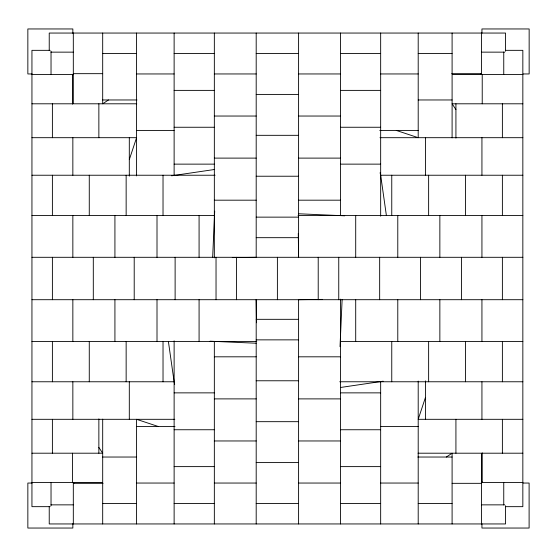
<?xml version="1.0" encoding="UTF-8"?>
<svg xmlns="http://www.w3.org/2000/svg" width="557" height="557" viewBox="0 0 557 557"><rect width="100%" height="100%" fill="white"/><g stroke="black" fill="none" stroke-linecap="round" stroke-linejoin="round"><path stroke-width="0.84" d="M212.663 257.299L214.696 211.173M340.021 346.684L342.116 299.701M129.308 159.608L136.583 137.69L31.944 137.69M425.478 397.392L418.203 419.31L522.842 419.31M72.556 75.021L73.315 74.422L31.944 74.422M482.223 481.979L481.471 482.578L522.842 482.578M108.434 99.968L102.69 103.797L102.69 33.051M446.352 457.032L452.096 453.203L452.096 523.949M171.626 175.796L214.341 169.516M340.438 387.484L383.16 381.204M232.276 257.613L256.192 257.299L256.192 33.051M322.503 299.387L298.594 299.701L298.594 523.949M50.165 50.339L31.944 50.339L31.944 506.661L50.165 506.661M505.491 50.339L522.842 50.339L522.842 506.661L505.491 506.661M50.952 52.142L73.315 52.142M481.471 52.142L504.691 52.142M102.69 53.5L136.583 53.5M174.125 53.5L214.341 53.5M256.192 53.5L298.594 53.5M340.438 53.5L380.661 53.5M418.203 53.5L452.096 53.5M73.315 73.67L102.69 73.67M451.748 73.67L481.471 73.67M32.174 73.956L27.85 73.956L27.85 28.957L72.849 28.957L72.849 33.288M136.583 73.956L174.125 73.956M214.341 73.956L256.192 73.956M298.594 73.956L340.438 73.956M380.661 73.956L418.203 73.956M523.141 73.956L529.15 73.956L529.15 28.957L481.937 28.957L481.937 33.288M452.319 74.422L522.842 74.422M174.125 90.38L214.341 90.38M340.438 90.38L380.661 90.38M256.192 94.412L298.594 94.412M102.69 99.968L136.98 99.968M418.203 99.968L452.096 99.968M31.944 103.797L136.744 103.797M522.842 103.797L452.096 103.797L455.925 109.541M214.341 116.037L256.192 116.037M298.594 116.037L340.438 116.037M174.125 127.254L214.341 127.254M340.438 127.254L380.661 127.254M136.583 130.415L174.125 130.415M379.77 130.415L418.203 130.415M256.192 135.323L298.594 135.323M379.985 137.69L522.842 137.69M214.341 158.111L256.192 158.111M298.594 158.111L340.438 158.111M174.125 164.134L214.341 164.134M340.438 164.134L380.661 164.134M31.944 175.232L215.051 175.232M380.097 172.733L380.661 175.232L522.842 175.232M256.192 176.228L298.594 176.228M214.341 200.186L256.192 200.186M298.594 200.186L340.438 200.186M31.944 215.448L214.341 215.448M298.044 215.448L522.842 215.448M256.192 217.139L298.594 217.139M256.192 237.679L298.594 237.679M31.944 257.299L522.842 257.299M31.944 299.701L522.842 299.701M256.192 319.321L298.594 319.321M256.192 339.861L298.594 339.861M31.944 341.552L256.742 341.552M340.438 341.552L522.842 341.552M214.341 356.814L256.192 356.814M298.594 356.814L340.438 356.814M256.192 380.772L298.594 380.772M31.944 381.768L174.125 381.768L174.682 384.267M339.735 381.768L522.842 381.768M174.125 392.866L214.341 392.866M340.438 392.866L380.661 392.866M214.341 398.889L256.192 398.889M298.594 398.889L340.438 398.889M31.944 419.31L174.794 419.31M256.192 421.677L298.594 421.677M136.583 426.585L175.009 426.585M380.661 426.585L418.203 426.585M174.125 429.746L214.341 429.746M340.438 429.746L380.661 429.746M214.341 440.963L256.192 440.963M298.594 440.963L340.438 440.963M31.944 453.203L102.69 453.203L98.861 447.459M418.042 453.203L522.842 453.203M102.69 457.032L136.583 457.032M417.799 457.032L452.096 457.032M256.192 462.589L298.594 462.589M174.125 466.62L214.341 466.62M340.438 466.62L380.661 466.62M31.944 482.578L102.467 482.578M32.174 483.044L27.85 483.044L27.85 528.043L72.849 528.043L72.849 523.712M136.583 483.044L174.125 483.044M214.341 483.044L256.192 483.044M298.594 483.044L340.438 483.044M380.661 483.044L418.203 483.044M523.107 483.044L529.108 483.044L529.108 528.043L481.937 528.043L481.937 523.712M73.315 483.33L103.038 483.33M452.096 483.33L481.471 483.33M102.69 503.5L136.583 503.5M174.125 503.5L214.341 503.5M256.192 503.5L298.594 503.5M340.438 503.5L380.661 503.5M418.203 503.5L452.096 503.5M50.952 504.858L73.315 504.858M481.471 504.858L504.691 504.858M298.594 213.777L344.72 215.803M210.066 341.197L256.192 343.223M396.285 130.415L418.203 137.69L418.203 33.051M158.501 426.585L136.583 419.31L136.583 523.949M480.872 73.67L481.471 74.422L481.471 33.051M73.907 483.33L73.315 482.578L73.315 523.949M380.661 175.232L386.377 215.448M168.402 341.552L174.125 381.768M298.28 233.383L298.594 257.299L298.594 33.051M256.492 322.761L256.192 299.701L256.192 523.949M505.554 51.272L505.554 33.051L49.232 33.051L49.232 50.402M505.554 505.728L505.554 523.949L49.232 523.949L49.232 506.598M503.751 52.059L503.751 74.422M503.751 482.578L503.751 504.941M502.386 103.797L502.386 137.69M502.386 175.232L502.386 215.448M502.386 257.299L502.386 299.701M502.386 341.552L502.386 381.768M502.386 419.31L502.386 453.203M482.223 74.422L482.223 103.797M482.223 452.855L482.223 482.578M481.937 137.69L481.937 175.232M481.937 215.448L481.937 257.299M481.937 299.701L481.937 341.552M481.937 381.768L481.937 419.31M481.471 453.426L481.471 523.949M465.513 175.232L465.513 215.448M465.513 341.552L465.513 381.768M461.481 257.299L461.481 299.701M455.925 103.797L455.925 138.087M455.925 419.31L455.925 453.203M452.096 33.051L452.096 137.851M439.856 215.448L439.856 257.299M439.856 299.701L439.856 341.552M428.632 175.232L428.632 215.448M428.632 341.552L428.632 381.768M425.478 137.69L425.478 175.232M425.478 380.877L425.478 419.31M420.57 257.299L420.57 299.701M418.203 381.099L418.203 523.949M397.782 215.448L397.782 257.299M397.782 299.701L397.782 341.552M391.759 175.232L391.759 215.448M391.759 341.552L391.759 381.768M380.661 33.051L380.661 216.158M380.661 381.768L380.661 523.949M379.665 257.299L379.665 299.701M355.707 215.448L355.707 257.299M355.707 299.701L355.707 341.552M340.438 33.051L340.438 215.448M340.438 299.151L340.438 523.949M338.753 257.299L338.753 299.701M318.214 257.299L318.214 299.701M277.393 257.299L277.393 299.701M236.572 257.299L236.572 299.701M216.032 257.299L216.032 299.701M214.341 33.051L214.341 257.849M214.341 341.552L214.341 523.949M199.079 215.448L199.079 257.299M199.079 299.701L199.079 341.552M175.121 257.299L175.121 299.701M174.125 33.051L174.125 175.232M174.125 340.842L174.125 523.949M163.027 175.232L163.027 215.448M163.027 341.552L163.027 381.768M157.004 215.448L157.004 257.299M157.004 299.701L157.004 341.552M136.583 33.051L136.583 175.901M134.209 257.299L134.209 299.701M129.308 137.69L129.308 176.116M129.308 381.768L129.308 419.31M126.147 175.232L126.147 215.448M126.147 341.552L126.147 381.768M114.923 215.448L114.923 257.299M114.923 299.701L114.923 341.552M102.69 419.149L102.69 523.949M98.861 103.797L98.861 137.69M98.861 418.913L98.861 453.203M93.304 257.299L93.304 299.701M89.273 175.232L89.273 215.448M89.273 341.552L89.273 381.768M73.315 33.051L73.315 103.574M72.849 137.69L72.849 175.232M72.849 215.448L72.849 257.299M72.849 299.701L72.849 341.552M72.849 381.768L72.849 419.31M72.556 74.422L72.556 104.145M72.556 453.203L72.556 482.578M52.393 103.797L52.393 137.69M52.393 175.232L52.393 215.448M52.393 257.299L52.393 299.701M52.393 341.552L52.393 381.768M52.393 419.31L52.393 453.203M51.028 51.195L51.028 74.422M51.028 482.578L51.028 505.798"/></g></svg>
